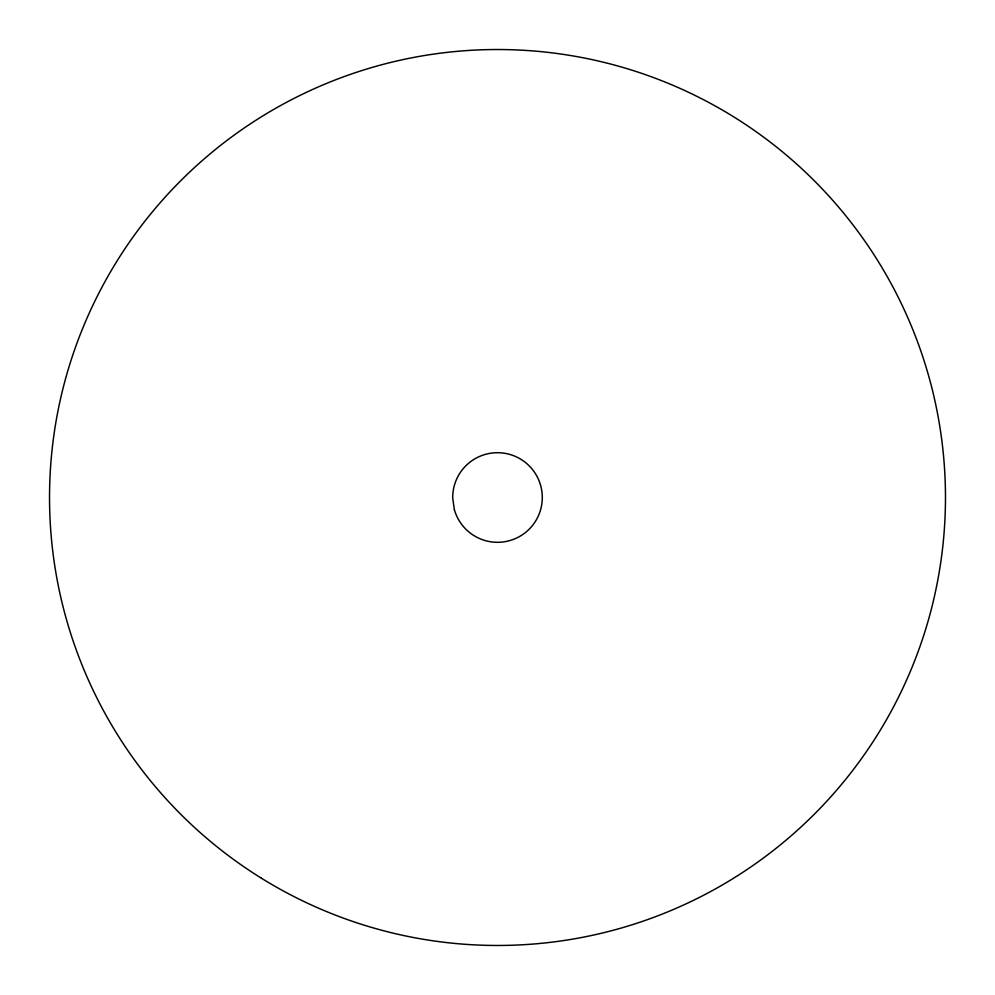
<?xml version="1.0" encoding="UTF-8"?>
<svg xmlns="http://www.w3.org/2000/svg" width="995" height="995" viewBox="0 0 995 995"><rect width="100%" height="100%" fill="white"/><g stroke="black" fill="none" stroke-linecap="round" stroke-linejoin="round"><path stroke-width="1.49" d="M454.367 509.602L452.7 498.035A44.8 44.8 0 0 1 515.945 456.68A44.8 44.8 0 0 1 526.703 531.479A44.8 44.8 0 0 1 454.367 509.602M261.374 878.187A447.974 447.974 0 0 0 945.25 511.641A447.974 447.974 0 0 0 285.876 102.659A447.974 447.974 0 0 0 261.374 878.187"/></g></svg>
